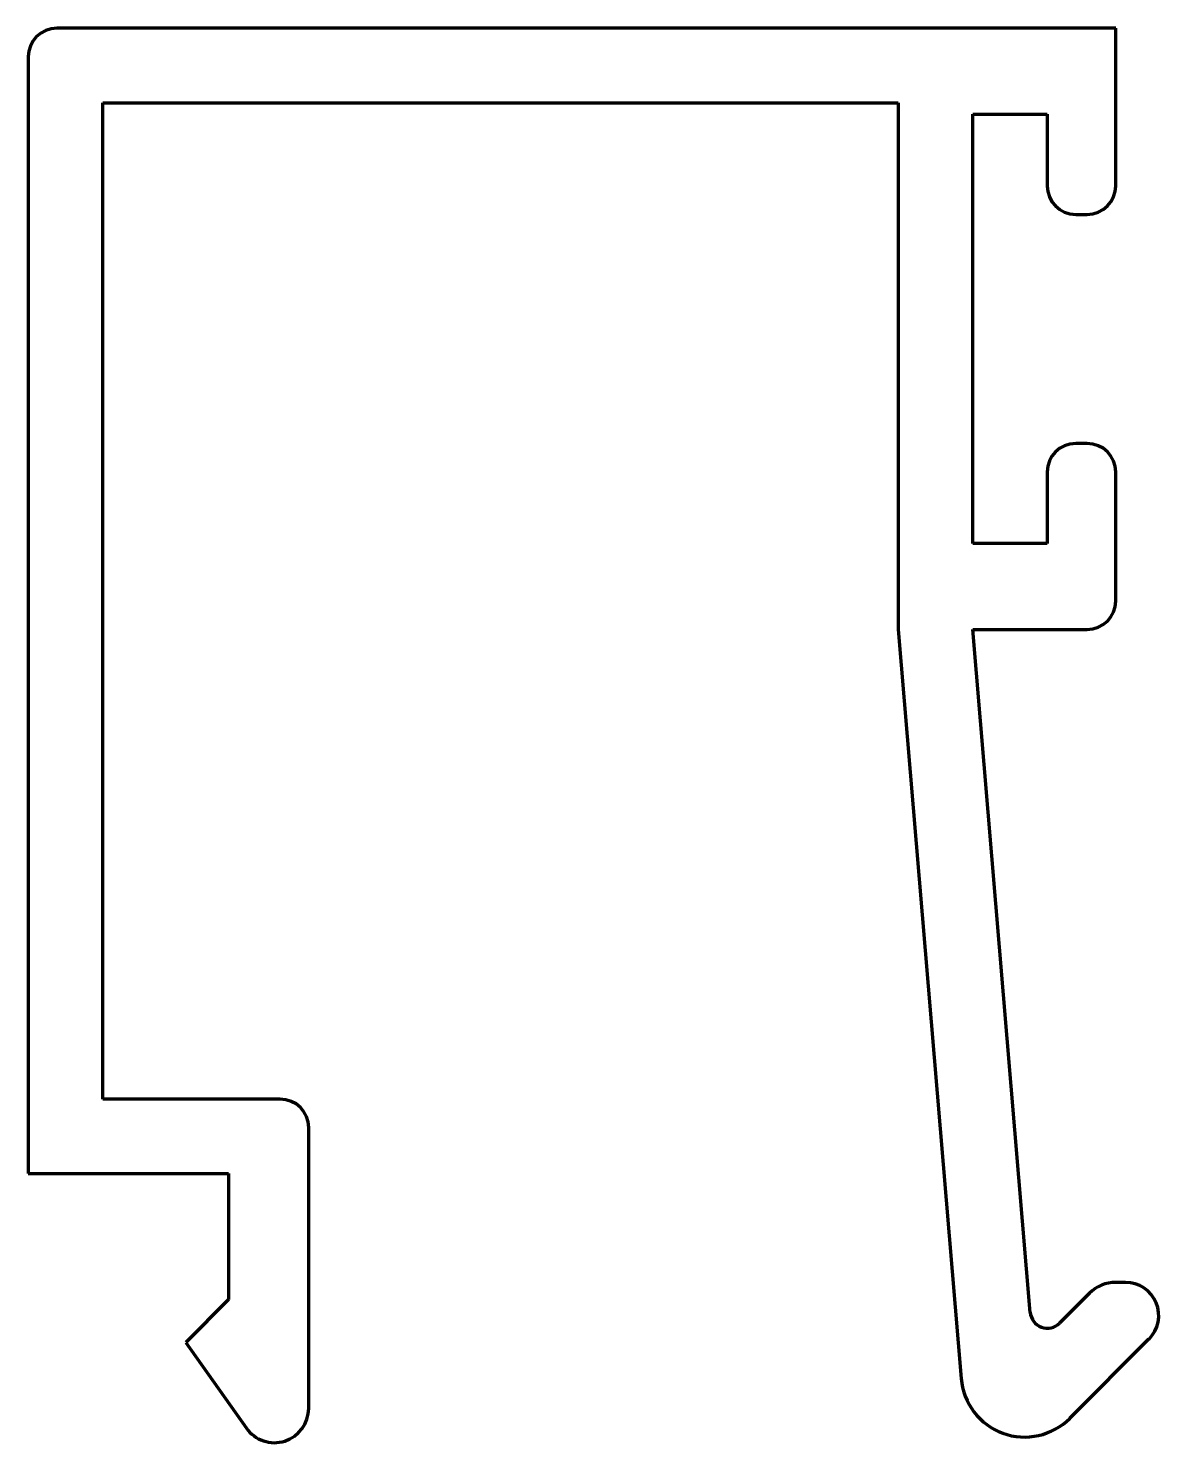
# Model space of a CAD drawing. Header units: millimetres. Extents: x 445.8 to 465.6, y 3137.9 to 3162.6.
import ezdxf

# ---------------------------------------------------------------- set-up
doc = ezdxf.new("R2010")
doc.units = ezdxf.units.MM

msp = doc.modelspace()

# ---------------------------------------------------------------- linework, layer by layer
at = {"lineweight": 100}
for p, q in [((464.829, 3162.557), (446.329, 3162.557)), ((464.829, 3159.807), (464.829, 3162.557)), ((445.829, 3162.057), (445.829, 3142.557)), ((447.129, 3143.857), (447.129, 3161.257)), ((447.129, 3161.257), (461.029, 3161.257)), ((461.029, 3161.257), (461.029, 3152.057)), ((462.329, 3153.557), (462.329, 3161.057)), ((462.329, 3161.057), (463.629, 3161.057)), ((463.629, 3161.057), (463.629, 3159.807)), ((464.129, 3159.307), (464.329, 3159.307)), ((464.329, 3155.307), (464.129, 3155.307)), ((463.629, 3154.807), (463.629, 3153.557)), ((464.829, 3152.557), (464.829, 3154.807)), ((463.629, 3153.557), (462.329, 3153.557)), ((461.029, 3152.057), (462.127, 3138.977)), ((463.335, 3140.13), (462.334, 3152.057)), ((462.334, 3152.057), (464.329, 3152.057)), ((450.229, 3143.857), (447.129, 3143.857)), ((450.729, 3138.457), (450.729, 3143.357)), ((445.829, 3142.557), (449.329, 3142.557)), ((449.329, 3142.557), (449.329, 3140.357)), ((465, 3140.657), (464.829, 3140.657)), ((464.37, 3140.466), (463.846, 3139.943)), ((449.329, 3140.357), (448.579, 3139.607)), ((464.025, 3138.283), (465.409, 3139.668)), ((448.579, 3139.607), (449.64, 3138.11))]:
    msp.add_line(p, q, dxfattribs=at)
for centre, radius, start, end in [((446.329, 3162.057), 0.5, 90, 180), ((464.129, 3159.807), 0.5, 180, 270), ((464.329, 3159.807), 0.5, 270, 360), ((464.129, 3154.807), 0.5, 90, 180), ((464.329, 3154.807), 0.5, 0, 90), ((464.329, 3152.557), 0.5, 270, 0), ((450.229, 3143.357), 0.5, 0, 90), ((464.829, 3140.007), 0.65, 90, 135), ((465, 3140.077), 0.579, 315, 90), ((463.634, 3140.155), 0.3, 184.7987, 315), ((463.237, 3139.07), 1.114, 184.7987, 315), ((450.129, 3138.457), 0.6, 215.3149, 360)]:
    msp.add_arc(centre, radius, start, end, dxfattribs=at)

doc.saveas('drawing.dxf')
